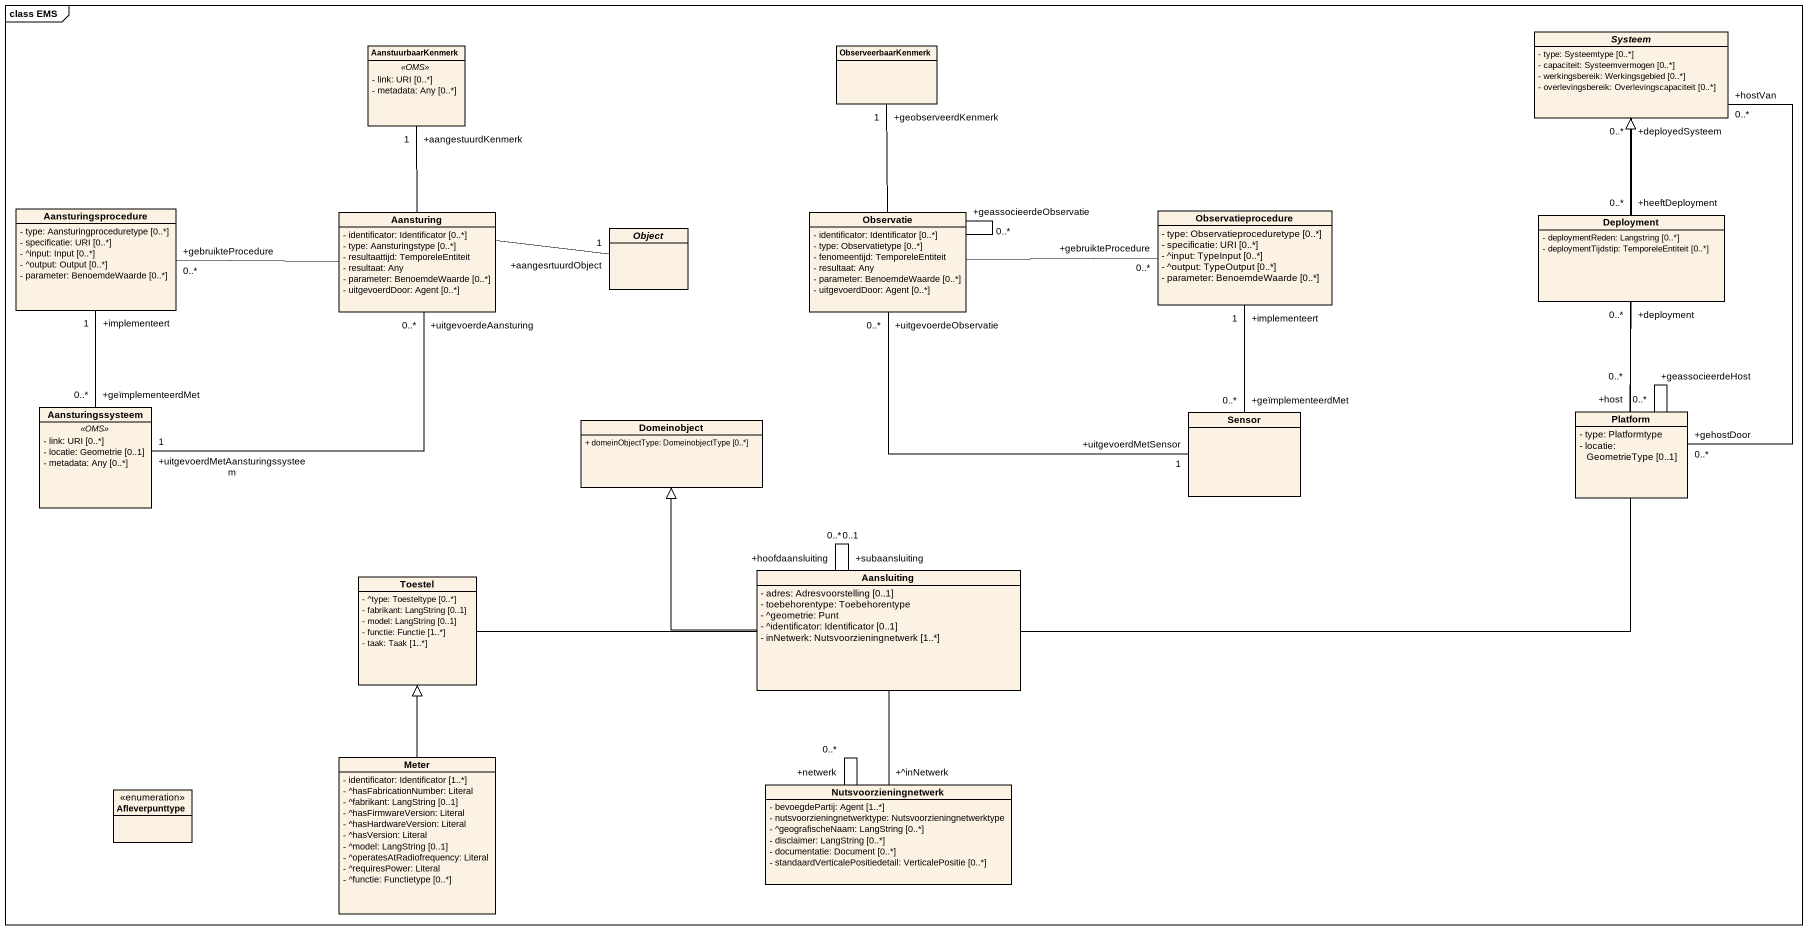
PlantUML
@startuml
mainframe class EMS
hide circle
hide empty members
skinparam classAttributeIconSize 0
class AanstuurbaarKenmerk {
  .. <<OMS>> ..
  - link: URI [0..*]
  - metadata: Any [0..*]
}
class ObserveerbaarKenmerk
abstract class Systeem {
  - type: Systeemtype [0..*]
  - capaciteit: Systeemvermogen [0..*]
  - werkingsbereik: Werkingsgebied [0..*]
  - overlevingsbereik: Overlevingscapaciteit [0..*]
}
class Aansturingsprocedure {
  - type: Aansturingproceduretype [0..*]
  - specificatie: URI [0..*]
  - ^input: Input [0..*]
  - ^output: Output [0..*]
  - parameter: BenoemdeWaarde [0..*]
}
class Aansturing {
  - identificator: Identificator [0..*]
  - type: Aansturingstype [0..*]
  - resultaattijd: TemporeleEntiteit
  - resultaat: Any
  - parameter: BenoemdeWaarde [0..*]
  - uitgevoerdDoor: Agent [0..*]
}
abstract class "Object" as Object_
class Observatie {
  - identificator: Identificator [0..*]
  - type: Observatietype [0..*]
  - fenomeentijd: TemporeleEntiteit
  - resultaat: Any
  - parameter: BenoemdeWaarde [0..*]
  - uitgevoerdDoor: Agent [0..*]
}
class Observatieprocedure {
  - type: Observatieproceduretype [0..*]
  - specificatie: URI [0..*]
  - ^input: TypeInput [0..*]
  - ^output: TypeOutput [0..*]
  - parameter: BenoemdeWaarde [0..*]
}
class Deployment {
  - deploymentReden: Langstring [0..*]
  - deploymentTijdstip: TemporeleEntiteit [0..*]
}
class Aansturingssysteem {
  .. <<OMS>> ..
  - link: URI [0..*]
  - locatie: Geometrie [0..1]
  - metadata: Any [0..*]
}
class Domeinobject {
  + domeinObjectType: DomeinobjectType [0..*]
}
class Sensor
class Platform {
  - type: Platformtype
  - locatie: GeometrieType [0..1]
}
class Toestel {
  - ^type: Toesteltype [0..*]
  - fabrikant: LangString [0..1]
  - model: LangString [0..1]
  - functie: Functie [1..*]
  - taak: Taak [1..*]
}
class Aansluiting {
  - adres: Adresvoorstelling [0..1]
  - toebehorentype: Toebehorentype
  - ^geometrie: Punt
  - ^identificator: Identificator [0..1]
  - inNetwerk: Nutsvoorzieningnetwerk [1..*]
}
class Meter {
  - identificator: Identificator [1..*]
  - ^hasFabricationNumber: Literal
  - ^fabrikant: LangString [0..1]
  - ^hasFirmwareVersion: Literal
  - ^hasHardwareVersion: Literal
  - ^hasVersion: Literal
  - ^model: LangString [0..1]
  - ^operatesAtRadiofrequency: Literal
  - ^requiresPower: Literal
  - ^functie: Functietype [0..*]
}
enum Afleverpunttype
class Nutsvoorzieningnetwerk {
  - bevoegdePartij: Agent [1..*]
  - nutsvoorzieningnetwerktype: Nutsvoorzieningnetwerktype
  - ^geografischeNaam: LangString [0..*]
  - disclaimer: LangString [0..*]
  - documentatie: Document [0..*]
  - standaardVerticalePositiedetail: VerticalePositie [0..*]
}
Systeem "+deployedSysteem\n0..*" -- "+heeftDeployment\n0..*" Deployment
Systeem "+hostVan\n0..*" -- "+gehostDoor\n0..*" Platform
Aansturing -up- "+aangestuurdKenmerk\n1" AanstuurbaarKenmerk
Aansturing -left- "+gebruikteProcedure\n0..*" Aansturingsprocedure
Aansturing "+uitgevoerdeAansturing\n0..*" -- "+uitgevoerdMetAansturingssysteem\n1" Aansturingssysteem
Object_ "+aangesrtuurdObject\n1" -left- Aansturing
Observatie -up- "+geobserveerdKenmerk\n1" ObserveerbaarKenmerk
Observatie -- "+geassocieerdeObservatie\n0..*" Observatie
Observatie -right- "+gebruikteProcedure\n0..*" Observatieprocedure
Observatie "+uitgevoerdeObservatie\n0..*" -right- "+uitgevoerdMetSensor\n1" Sensor
Aansturingssysteem "+geïmplementeerdMet\n0..*" -up- "+implementeert\n1" Aansturingsprocedure
Sensor "+geïmplementeerdMet\n0..*" -up- "+implementeert\n1" Observatieprocedure
Platform "+host\n0..*" -up- "+deployment\n0..*" Deployment
Platform -- "+geassocieerdeHost\n0..*" Platform
Toestel -right-|> Systeem
Aansluiting -up-|> Domeinobject
Aansluiting "+subaansluiting\n0..*" -- "+hoofdaansluiting\n0..1" Aansluiting
Aansluiting -- "+^inNetwerk" Nutsvoorzieningnetwerk
Meter -up-|> Toestel
Nutsvoorzieningnetwerk -- "+netwerk\n0..*" Nutsvoorzieningnetwerk
@enduml
